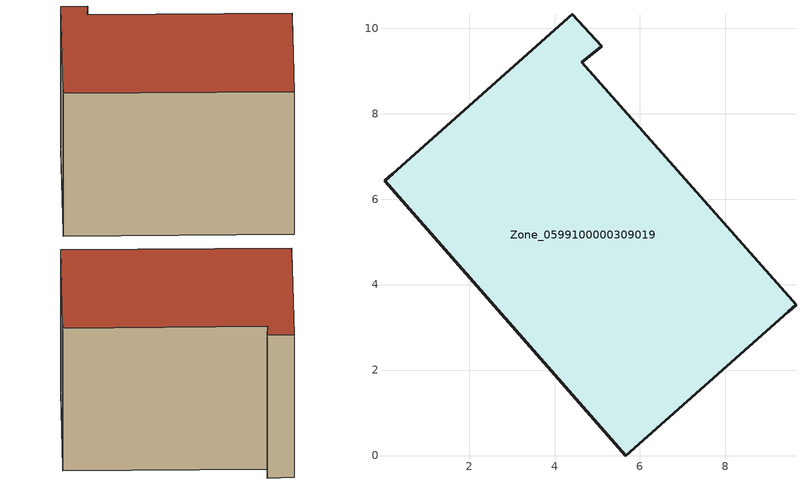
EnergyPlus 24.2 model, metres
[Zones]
Zone_0599100000309019
 floor ground (C_G): 9.47,3.37 5.66,0 0.02,6.43 0.21,6.59 4.42,10.32 5.1,9.58 4.64,9.2 9.65,3.52 z0
 wall outside (C_F): 5.1,9.58 4.42,10.32 0.21,6.59 0.02,6.43 5.66,0 9.47,3.37 9.65,3.52 4.64,9.2 5.1,9.58 z0:6.3
 roof outside (C_R): 9.65,3.52 4.64,9.2 5.1,9.58 4.42,10.32 0.21,6.59 0.02,6.43 5.66,0 9.47,3.37 z6.3
[BUILDING]
Pand.0599100000309019: North Axis=0; Terrain=City; Loads Convergence Tolerance Value=0.04; Temperature Convergence Tolerance Value=0.4; Solar Distribution=FullExterior; Maximum Number of Warmup Days=25; Minimum Number of Warmup Days=1
[Site:Location]
Rotterdam.The.Hague.AP_ZH_NLD Design_Conditions: Latitude=51.96; Longitude=4.45; Time Zone=1; Elevation=-4.5
[SITE:GROUNDTEMPERATURE:BUILDINGSURFACE]
18, 18, 18, 18, 18, 18, 18, 18, 18, 18, 18, 18
[MATERIAL] Thermal Absorptance=0.9; Solar Absorptance=0.7; Visible Absorptance=0.7
Name | Roughness | Thickness | Conductivity | Density | Specific Heat
G.TI.1946 | MediumSmooth | 0.15 | 1 | 540 | 1210
F.TI.1946 | Rough | 0.3 | 0.857143 | 1920 | 840
R.TI.1946 | MediumRough | 0.2 | 0.1 | 1500 | 1000
[CONSTRUCTION]
C_G: G.TI.1946
C_F: F.TI.1946
C_R: R.TI.1946
[ZONE]
Zone_0599100000309019: Type=1; Multiplier=1; Ceiling Height=Autocalculate; Volume=Autocalculate; Floor Area=autocalculate; Part of Total Floor Area=Yes
[ZONEINFILTRATION:DESIGNFLOWRATE]
Infil_Zone_0599100000309019: Zone or ZoneList or Space or SpaceList=Zone_0599100000309019; Schedule=AlwaysOn; Design Flow Rate Calculation Method=Flow/Area; Flow Rate per Floor Area=0.003; Constant Term Coefficient=1; Temperature Term Coefficient=0; Velocity Term Coefficient=0; Velocity Squared Term Coefficient=0
[HVACTEMPLATE:ZONE:IDEALLOADSAIRSYSTEM]
Zone_0599100000309019: Maximum Heating Supply Air Temperature=50; Minimum Cooling Supply Air Temperature=13; Maximum Heating Supply Air Humidity Ratio=0.0156; Minimum Cooling Supply Air Humidity Ratio=0.0077; Heating Limit=NoLimit; Cooling Limit=NoLimit; Dehumidification Control Type=ConstantSensibleHeatRatio; Cooling Sensible Heat Ratio=0.7; Dehumidification Setpoint=60; Humidification Control Type=None; Humidification Setpoint=30; Outdoor Air Method=None; Outdoor Air Flow Rate per Person=0.00944; Outdoor Air Flow Rate per Zone Floor Area=0; Outdoor Air Flow Rate per Zone=0; Demand Controlled Ventilation Type=None; Outdoor Air Economizer Type=NoEconomizer; Heat Recovery Type=None; Sensible Heat Recovery Effectiveness=0.7; Latent Heat Recovery Effectiveness=0.65
[ZONECONTROL:THERMOSTAT]
ThermostatControl_Zone_0599100000309019: Zone or ZoneList=Zone_0599100000309019; Control Type Schedule=DualSetpointControlType; Control 1=Thermostat_Zone_0599100000309019; Temperature Difference Between Cutout And Setpoint=0
[THERMOSTATSETPOINT:DUALSETPOINT]
Thermostat_Zone_0599100000309019: Heating Setpoint Temperature Schedule=HeatingSetpoint_Zone_0599100000309019; Cooling Setpoint Temperature Schedule=CoolingSetpoint_Zone_0599100000309019
[SCHEDULE:COMPACT]
HeatingSetpoint_Zone_0599100000309019: Through: 12/31, For: AllDays, Until: 24:00, 21
CoolingSetpoint_Zone_0599100000309019: Through: 12/31, For: AllDays, Until: 24:00, 24
DualSetpointControlType: Through: 12/31, For: AllDays, Until: 24:00, 4
AlwaysOn: Through: 12/31, For: AllDays, Until: 24:00, 1
